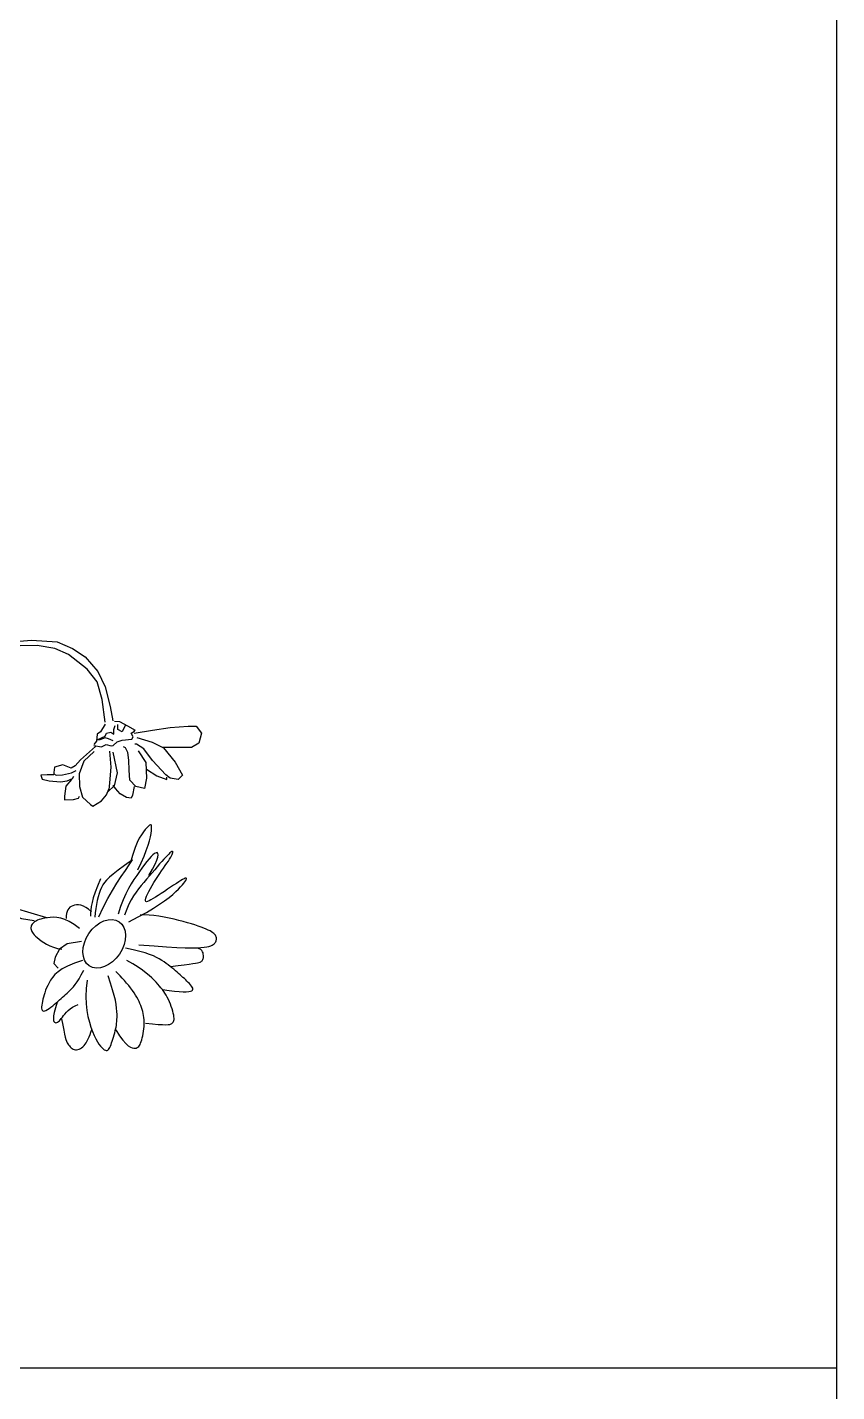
# Model space of a CAD drawing. Extents: x 438 to 4679, y 3545 to 7651.
# Drawn here: x 2297.2 to 2565.3, y 5109.8 to 5561.8 of the extents above; entities that cross this region are included whole.
import ezdxf

# ---------------------------------------------------------------- set-up
doc = ezdxf.new("R2010")
doc.units = 0
doc.header["$MEASUREMENT"] = 0
doc.layers.add('3', color=3, linetype='CONTINUOUS')
doc.layers.add('4', color=4, linetype='CONTINUOUS')

msp = doc.modelspace()

# ---------------------------------------------------------------- linework, layer by layer
at = {"layer": '3'}
for points in [[(2255.97, 5342.89), (2261.31, 5346.34), (2274.34, 5351.98), (2283.46, 5355.89), (2290.67, 5358.1), (2298.67, 5358.73), (2307.15, 5358.26), (2312.17, 5356.06), (2316.41, 5353.24), (2320.65, 5348.38), (2323.01, 5343.36), (2324.73, 5336.77), (2325.52, 5332.07)], [(2323.01, 5331.6), (2322.06, 5339.12), (2320.34, 5344.93), (2317.04, 5349.16), (2310.92, 5354.02), (2306.37, 5356.06), (2300.56, 5357), (2294.75, 5356.85), (2287.21, 5354.96), (2280.15, 5352.3), (2274.18, 5349.79), (2267.9, 5346.97), (2262.09, 5344.61), (2257.7, 5341.95), (2256.29, 5340.85)], [(2323.02, 5330.95), (2321.45, 5328.44), (2320.35, 5327.66), (2320.19, 5325.31), (2319.25, 5324.21)], [(2319.25, 5323.9), (2321.76, 5323.43), (2323.33, 5324.21), (2325.06, 5323.74), (2325.69, 5323.9), (2326.95, 5325.15), (2328.67, 5325.62), (2331.81, 5325.93), (2332.28, 5326.72), (2331.66, 5327.97), (2332.75, 5328.6), (2332.6, 5329.07)], [(2325.69, 5325.46), (2324.12, 5326.09), (2323.02, 5326.41), (2321.29, 5325.78), (2320.35, 5325.78), (2323.02, 5327.03), (2323.49, 5327.97), (2324.9, 5328.29), (2325.85, 5327.66), (2325.85, 5329.23), (2326.32, 5330.48)], [(2333.07, 5328.91), (2330.56, 5330.33), (2327.89, 5331.74), (2326.16, 5331.89)], [(2329.61, 5330.48), (2328.67, 5328.44), (2327.26, 5329.23), (2327.26, 5330.8)], [(2332.6, 5327.98), (2338.72, 5328.92), (2344.53, 5329.86), (2350.49, 5330.33), (2353.16, 5330.33), (2354.89, 5327.98), (2354.1, 5324.68), (2351.59, 5323.27), (2345.78, 5323.27), (2343.43, 5323.27), (2341.86, 5323.27)], [(2333.54, 5326.57), (2338.56, 5325), (2342.33, 5323.11), (2346.26, 5318.41), (2348.61, 5314.02), (2347.2, 5312.61), (2344.53, 5313.08), (2343.12, 5314.18), (2338.72, 5318.88), (2335.89, 5322.8), (2333.38, 5324.37), (2332.91, 5324.37)], [(2319.88, 5323.59), (2314.86, 5319.19), (2313.13, 5317.16), (2311.72, 5316.37), (2309.05, 5317.47), (2306.22, 5316.68), (2306.07, 5314.96), (2306.07, 5314.49), (2306.85, 5314.02), (2308.89, 5314.18), (2311.87, 5314.8), (2313.44, 5315.59)], [(2319.41, 5321.86), (2315.96, 5318.72), (2314.39, 5314.49), (2314.54, 5310.25), (2315.48, 5306.8), (2318.15, 5304.29), (2318.94, 5303.82), (2321.76, 5305.55), (2323.49, 5307.59), (2324.28, 5309.47)], [(2325.53, 5321.7), (2326.95, 5314.8), (2326, 5310.57), (2323.96, 5308.53)], [(2324.43, 5322.02), (2324.9, 5316.68), (2324.43, 5311.51), (2324.28, 5309.16)], [(2334.01, 5322.17), (2336.52, 5318.25), (2336.68, 5313.08), (2336.05, 5309.63), (2333.22, 5310.25), (2331.18, 5312.45), (2331.03, 5315.74), (2330.87, 5319.04), (2330.56, 5321.55), (2329.77, 5323.11), (2329.14, 5323.43)], [(2336.68, 5316.06), (2340.13, 5313.86), (2343.43, 5312.61), (2343.43, 5313.39), (2343.43, 5313.39)], [(2306.07, 5314.18), (2303.87, 5314.18), (2301.67, 5314.02), (2302.14, 5312.76), (2304.5, 5312.14), (2308.26, 5311.82), (2310.46, 5312.14), (2312.19, 5312.92), (2312.66, 5313.7)], [(2311.87, 5312.61), (2309.99, 5310.41), (2309.52, 5307.12), (2309.52, 5305.86), (2312.5, 5306.02), (2314.23, 5306.49), (2314.54, 5307.12)], [(2332.6, 5310.25), (2332.13, 5307.43), (2331.66, 5306.49), (2330.09, 5306.65), (2328.04, 5307.9), (2326.47, 5309.63), (2325.69, 5310.73)], [(2333.87, 5282.68), (2335, 5285.04), (2335.92, 5287.18), (2336.66, 5289.1), (2337.24, 5290.82), (2337.68, 5292.33), (2338, 5293.64), (2338.22, 5294.76), (2338.35, 5295.69), (2338.42, 5296.43), (2338.43, 5296.99), (2338.37, 5297.37), (2338.24, 5297.57), (2338.03, 5297.61), (2337.73, 5297.48), (2337.36, 5297.18), (2336.89, 5296.72), (2336.33, 5296.1), (2335.7, 5295.31), (2335.02, 5294.33), (2334.32, 5293.14), (2333.61, 5291.72), (2332.92, 5290.07), (2332.26, 5288.16), (2331.68, 5285.97)], [(2337.53, 5280.85), (2338.73, 5282.87), (2339.6, 5284.54), (2340.18, 5285.89), (2340.5, 5286.93), (2340.59, 5287.69), (2340.5, 5288.16), (2340.25, 5288.39), (2339.88, 5288.38), (2339.41, 5288.14), (2338.86, 5287.71), (2338.25, 5287.1), (2337.56, 5286.34), (2336.83, 5285.43), (2336.04, 5284.41), (2335.21, 5283.29), (2334.36, 5282.1), (2333.48, 5280.85), (2332.58, 5279.51), (2331.68, 5278.06), (2330.78, 5276.47), (2329.88, 5274.7), (2328.99, 5272.73), (2328.13, 5270.53), (2327.29, 5268.06)], [(2330.92, 5265.5), (2334, 5267.1), (2336.69, 5268.59), (2339.02, 5269.98), (2341.02, 5271.28), (2342.73, 5272.47), (2344.18, 5273.57), (2345.4, 5274.58), (2346.43, 5275.49), (2347.3, 5276.32), (2348.03, 5277.05), (2348.62, 5277.7), (2349.09, 5278.26), (2349.44, 5278.74), (2349.7, 5279.13), (2349.86, 5279.45), (2349.94, 5279.7), (2349.95, 5279.86), (2349.88, 5279.95), (2349.73, 5279.97), (2349.49, 5279.89), (2349.15, 5279.74), (2348.7, 5279.49), (2348.13, 5279.15), (2347.44, 5278.72), (2346.62, 5278.2), (2345.71, 5277.6), (2344.72, 5276.94), (2343.68, 5276.26), (2342.63, 5275.57), (2341.6, 5274.89), (2340.61, 5274.25), (2339.7, 5273.67), (2338.88, 5273.16), (2338.17, 5272.74), (2337.57, 5272.43), (2337.08, 5272.23), (2336.71, 5272.15), (2336.46, 5272.2), (2336.34, 5272.4), (2336.34, 5272.75), (2336.47, 5273.27), (2336.72, 5273.92), (2337.07, 5274.69), (2337.51, 5275.56), (2338.02, 5276.5), (2338.58, 5277.49), (2339.19, 5278.5), (2339.82, 5279.51), (2340.46, 5280.51), (2341.11, 5281.47), (2341.74, 5282.4), (2342.36, 5283.28), (2342.94, 5284.12), (2343.48, 5284.9), (2343.97, 5285.62), (2344.39, 5286.27), (2344.74, 5286.85), (2345.02, 5287.36), (2345.23, 5287.79), (2345.38, 5288.15), (2345.46, 5288.43), (2345.49, 5288.64), (2345.45, 5288.77), (2345.37, 5288.83), (2345.23, 5288.82), (2345.03, 5288.72), (2344.78, 5288.55), (2344.46, 5288.28), (2344.08, 5287.93), (2343.63, 5287.48), (2343.1, 5286.93), (2342.5, 5286.27), (2341.82, 5285.51), (2341.08, 5284.66), (2340.27, 5283.74), (2339.43, 5282.75), (2338.55, 5281.72), (2337.66, 5280.66), (2336.75, 5279.6), (2335.85, 5278.54), (2334.97, 5277.49), (2334.11, 5276.43), (2333.27, 5275.32), (2332.45, 5274.12), (2331.66, 5272.8), (2330.89, 5271.31), (2330.16, 5269.62), (2329.45, 5267.7)], [(2332.04, 5285.97), (2329.44, 5284.1), (2327.36, 5282.56), (2325.71, 5281.3), (2324.45, 5280.24), (2323.5, 5279.32), (2322.78, 5278.49), (2322.24, 5277.68), (2321.8, 5276.83), (2321.4, 5275.89), (2321.04, 5274.86), (2320.72, 5273.73), (2320.43, 5272.52), (2320.17, 5271.23), (2319.95, 5269.87), (2319.76, 5268.45), (2319.6, 5266.97)], [(2320.91, 5267.1), (2322.38, 5270.25), (2323.9, 5273.15), (2325.42, 5275.81), (2326.92, 5278.24), (2328.36, 5280.46), (2329.71, 5282.48), (2330.95, 5284.31), (2332.04, 5285.97)], [(2321.43, 5279.76), (2320.45, 5277.34), (2319.68, 5275.25), (2319.11, 5273.45), (2318.69, 5271.9), (2318.41, 5270.56), (2318.24, 5269.38), (2318.16, 5268.32), (2318.14, 5267.33)], [(2303.73, 5266.79), (2293.38, 5269.86), (2285.25, 5272.28), (2279.1, 5273.81), (2275.14, 5273.81), (2269.65, 5273.37)], [(2272.95, 5271.62), (2277.56, 5271.4), (2287.67, 5269.42), (2295.35, 5266.57), (2299.53, 5265.91)], [(2318.51, 5268.8), (2317.56, 5269.64), (2316.66, 5270.27), (2315.8, 5270.7), (2314.99, 5270.96), (2314.22, 5271.08), (2313.52, 5271.08), (2312.87, 5270.98), (2312.29, 5270.8), (2311.77, 5270.57), (2311.33, 5270.28), (2310.95, 5269.91), (2310.64, 5269.46), (2310.4, 5268.91), (2310.23, 5268.26), (2310.13, 5267.49), (2310.09, 5266.6)], [(2314.48, 5263.31), (2312.76, 5264.63), (2311.15, 5265.6), (2309.67, 5266.28), (2308.29, 5266.7), (2307.03, 5266.91), (2305.88, 5266.98), (2304.84, 5266.93), (2303.91, 5266.82), (2303.08, 5266.68), (2302.35, 5266.54), (2301.7, 5266.38), (2301.14, 5266.2), (2300.65, 5266.02), (2300.23, 5265.82), (2299.86, 5265.61), (2299.55, 5265.38), (2299.27, 5265.15), (2299.03, 5264.91), (2298.83, 5264.65), (2298.68, 5264.39), (2298.56, 5264.11), (2298.48, 5263.83), (2298.45, 5263.55), (2298.45, 5263.25), (2298.49, 5262.95), (2298.58, 5262.64), (2298.73, 5262.31), (2298.94, 5261.97), (2299.21, 5261.59), (2299.56, 5261.19), (2300, 5260.75), (2300.52, 5260.27), (2301.14, 5259.75), (2301.87, 5259.2), (2302.7, 5258.64), (2303.64, 5258.09), (2304.7, 5257.57), (2305.88, 5257.1), (2307.19, 5256.69), (2308.63, 5256.37)], [(2334.21, 5257.83), (2339.23, 5257.47), (2343.39, 5257.2), (2346.79, 5257.02), (2349.53, 5256.91), (2351.7, 5256.87), (2353.4, 5256.88), (2354.73, 5256.94), (2355.79, 5257.04), (2356.67, 5257.17), (2357.39, 5257.32), (2357.98, 5257.5), (2358.45, 5257.69), (2358.82, 5257.91), (2359.11, 5258.13), (2359.33, 5258.37), (2359.51, 5258.62), (2359.66, 5258.88), (2359.77, 5259.13), (2359.85, 5259.4), (2359.9, 5259.67), (2359.91, 5259.93), (2359.88, 5260.21), (2359.81, 5260.48), (2359.69, 5260.75), (2359.53, 5261.03), (2359.32, 5261.3), (2359.04, 5261.58), (2358.7, 5261.87), (2358.29, 5262.15), (2357.79, 5262.45), (2357.2, 5262.75), (2356.52, 5263.07), (2355.74, 5263.39), (2354.85, 5263.73), (2353.87, 5264.08), (2352.78, 5264.43), (2351.59, 5264.79), (2350.31, 5265.17), (2348.92, 5265.55), (2347.44, 5265.93), (2345.86, 5266.32), (2344.22, 5266.69), (2342.54, 5267.04), (2340.85, 5267.34), (2339.18, 5267.57), (2337.55, 5267.72), (2336.01, 5267.77), (2334.57, 5267.7)], [(2315.21, 5258.93), (2310.46, 5258.2), (2307.9, 5256.37), (2306.44, 5253.81), (2306.07, 5251.62), (2307.5, 5250.16)], [(2342.07, 5243.03), (2344.19, 5242.73), (2346.01, 5242.51), (2347.55, 5242.37), (2348.84, 5242.3), (2349.88, 5242.3), (2350.7, 5242.36), (2351.32, 5242.49), (2351.74, 5242.66), (2351.98, 5242.89), (2352.08, 5243.17), (2352.04, 5243.48), (2351.89, 5243.83), (2351.64, 5244.2), (2351.32, 5244.59), (2350.95, 5245), (2350.55, 5245.41), (2350.13, 5245.82), (2349.7, 5246.23), (2349.26, 5246.65), (2348.8, 5247.07), (2348.33, 5247.49), (2347.85, 5247.92), (2347.35, 5248.36), (2346.83, 5248.82), (2346.29, 5249.28), (2345.74, 5249.75), (2345.16, 5250.23), (2344.55, 5250.72), (2343.91, 5251.21), (2343.24, 5251.7), (2342.52, 5252.19), (2341.77, 5252.68), (2340.96, 5253.17), (2340.06, 5253.66), (2339.01, 5254.16), (2337.76, 5254.65), (2336.27, 5255.16), (2334.48, 5255.67), (2332.35, 5256.19), (2329.82, 5256.73)], [(2344.63, 5250.7), (2347.17, 5251.01), (2349.21, 5251.27), (2350.81, 5251.47), (2352.03, 5251.64), (2352.95, 5251.78), (2353.61, 5251.9), (2354.09, 5252.02), (2354.45, 5252.14), (2354.74, 5252.27), (2354.98, 5252.42), (2355.17, 5252.59), (2355.32, 5252.79), (2355.43, 5253.02), (2355.51, 5253.29), (2355.56, 5253.59), (2355.58, 5253.93), (2355.58, 5254.32), (2355.54, 5254.73), (2355.45, 5255.15), (2355.28, 5255.56), (2355.04, 5255.94), (2354.68, 5256.28), (2354.21, 5256.55), (2353.6, 5256.73)], [(2315.55, 5252.71), (2312.82, 5251.76), (2310.6, 5250.8), (2308.83, 5249.85), (2307.44, 5248.91), (2306.38, 5247.98), (2305.57, 5247.06), (2304.95, 5246.16), (2304.46, 5245.28), (2304.03, 5244.43), (2303.65, 5243.59), (2303.32, 5242.79), (2303.04, 5242), (2302.8, 5241.24), (2302.59, 5240.51), (2302.41, 5239.81), (2302.26, 5239.13), (2302.14, 5238.49), (2302.04, 5237.88), (2301.99, 5237.33), (2301.99, 5236.86), (2302.04, 5236.46), (2302.16, 5236.16), (2302.35, 5235.97), (2302.63, 5235.9), (2302.99, 5235.97), (2303.43, 5236.15), (2303.93, 5236.43), (2304.48, 5236.79), (2305.06, 5237.22), (2305.65, 5237.68), (2306.25, 5238.16), (2306.83, 5238.64), (2307.39, 5239.12), (2307.93, 5239.58), (2308.44, 5240.03), (2308.95, 5240.47), (2309.44, 5240.92), (2309.93, 5241.37), (2310.42, 5241.83), (2310.92, 5242.3), (2311.43, 5242.79), (2311.96, 5243.34), (2312.51, 5243.96), (2313.1, 5244.7), (2313.73, 5245.58), (2314.4, 5246.64), (2315.13, 5247.91), (2315.92, 5249.43)], [(2336.4, 5231.88), (2338.75, 5231.65), (2340.6, 5231.5), (2342.04, 5231.41), (2343.12, 5231.39), (2343.9, 5231.43), (2344.45, 5231.51), (2344.84, 5231.64), (2345.12, 5231.79), (2345.35, 5231.98), (2345.54, 5232.2), (2345.69, 5232.45), (2345.79, 5232.76), (2345.85, 5233.11), (2345.86, 5233.53), (2345.82, 5234.01), (2345.73, 5234.56), (2345.59, 5235.2), (2345.41, 5235.89), (2345.18, 5236.63), (2344.92, 5237.4), (2344.62, 5238.19), (2344.3, 5238.97), (2343.96, 5239.74), (2343.6, 5240.47), (2343.23, 5241.16), (2342.84, 5241.8), (2342.43, 5242.42), (2341.99, 5243.01), (2341.52, 5243.61), (2341.02, 5244.21), (2340.47, 5244.82), (2339.88, 5245.47), (2339.23, 5246.15), (2338.49, 5246.88), (2337.63, 5247.67), (2336.61, 5248.52), (2335.39, 5249.44), (2333.94, 5250.44), (2332.21, 5251.53), (2330.18, 5252.71)], [(2326.53, 5229.69), (2327.81, 5227.75), (2328.92, 5226.26), (2329.87, 5225.16), (2330.68, 5224.41), (2331.38, 5223.93), (2331.97, 5223.68), (2332.47, 5223.59), (2332.9, 5223.6), (2333.27, 5223.67), (2333.6, 5223.79), (2333.88, 5223.96), (2334.14, 5224.19), (2334.36, 5224.49), (2334.57, 5224.85), (2334.76, 5225.28), (2334.94, 5225.79), (2335.12, 5226.38), (2335.3, 5227.03), (2335.47, 5227.74), (2335.62, 5228.48), (2335.75, 5229.25), (2335.86, 5230.03), (2335.93, 5230.81), (2335.98, 5231.58), (2335.98, 5232.32), (2335.95, 5233.04), (2335.87, 5233.73), (2335.77, 5234.41), (2335.64, 5235.08), (2335.47, 5235.74), (2335.28, 5236.4), (2335.06, 5237.06), (2334.82, 5237.73), (2334.55, 5238.4), (2334.25, 5239.09), (2333.91, 5239.78), (2333.53, 5240.5), (2333.1, 5241.23), (2332.62, 5241.98), (2332.07, 5242.76), (2331.47, 5243.56), (2330.82, 5244.37), (2330.13, 5245.19), (2329.42, 5246.01), (2328.68, 5246.82), (2327.95, 5247.6), (2327.23, 5248.35), (2326.53, 5249.06)], [(2317.02, 5246.14), (2316.72, 5243.35), (2316.63, 5240.76), (2316.73, 5238.35), (2316.97, 5236.13), (2317.33, 5234.1), (2317.79, 5232.25), (2318.3, 5230.59), (2318.84, 5229.11), (2319.39, 5227.82), (2319.93, 5226.71), (2320.47, 5225.76), (2320.98, 5224.96), (2321.47, 5224.31), (2321.93, 5223.79), (2322.36, 5223.4), (2322.75, 5223.11), (2323.09, 5222.94), (2323.4, 5222.86), (2323.67, 5222.87), (2323.91, 5222.98), (2324.14, 5223.18), (2324.35, 5223.46), (2324.55, 5223.83), (2324.76, 5224.27), (2324.97, 5224.79), (2325.18, 5225.36), (2325.39, 5225.98), (2325.6, 5226.64), (2325.8, 5227.31), (2325.99, 5228), (2326.18, 5228.67), (2326.34, 5229.33), (2326.5, 5229.95), (2326.63, 5230.56), (2326.74, 5231.17), (2326.83, 5231.79), (2326.9, 5232.44), (2326.94, 5233.15), (2326.96, 5233.92), (2326.95, 5234.78), (2326.91, 5235.73), (2326.82, 5236.82), (2326.66, 5238.06), (2326.4, 5239.49), (2326.02, 5241.12), (2325.5, 5243), (2324.83, 5245.15), (2323.97, 5247.6)], [(2307.14, 5238.83), (2306.56, 5236.97), (2306.18, 5235.48), (2305.96, 5234.33), (2305.89, 5233.46), (2305.94, 5232.84), (2306.07, 5232.43), (2306.27, 5232.19), (2306.5, 5232.07), (2306.74, 5232.04), (2307, 5232.1), (2307.27, 5232.23), (2307.55, 5232.43), (2307.85, 5232.71), (2308.17, 5233.04), (2308.51, 5233.44), (2308.88, 5233.89), (2309.27, 5234.4), (2309.7, 5234.94), (2310.2, 5235.5), (2310.76, 5236.06), (2311.42, 5236.62), (2312.18, 5237.16), (2313.07, 5237.65), (2314.09, 5238.1)], [(2308.6, 5233.35), (2308.98, 5231.25), (2309.3, 5229.57), (2309.58, 5228.25), (2309.82, 5227.24), (2310.04, 5226.47), (2310.25, 5225.89), (2310.46, 5225.44), (2310.68, 5225.06), (2310.92, 5224.7), (2311.18, 5224.36), (2311.46, 5224.05), (2311.76, 5223.77), (2312.09, 5223.53), (2312.43, 5223.33), (2312.79, 5223.19), (2313.17, 5223.11), (2313.57, 5223.1), (2313.98, 5223.16), (2314.4, 5223.28), (2314.81, 5223.48), (2315.23, 5223.73), (2315.64, 5224.06), (2316.03, 5224.45), (2316.41, 5224.91), (2316.76, 5225.43), (2317.1, 5226.02), (2317.41, 5226.67), (2317.72, 5227.38), (2318.01, 5228.15), (2318.29, 5228.97), (2318.57, 5229.85), (2318.57, 5229.86)]]:
    msp.add_lwpolyline(points, dxfattribs=at)
msp.add_ellipse((2322.71, 5258.2), major_axis=(4.94, 7.31), ratio=0.688921, dxfattribs=at)
at = {"layer": '4'}
for p, q in [((2565.34, 4667.7), (2565.34, 6667.7)), ((1815.34, 5117.7), (2565.34, 5117.7))]:
    msp.add_line(p, q, dxfattribs=at)

doc.saveas('drawing.dxf')
